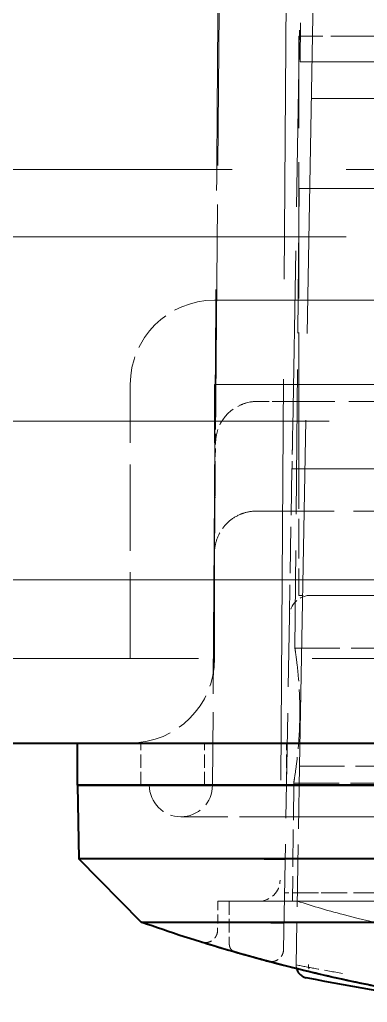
# Model space of a CAD drawing. Header units: millimetres. Extents: x 0 to 5945, y 0 to 4205.
# Drawn here: x 2032.5 to 2040.75, y 2106.81 to 2130.11 of the extents above; entities that cross this region are included whole.
import ezdxf

# ---------------------------------------------------------------- set-up
doc = ezdxf.new("R2010")
doc.units = ezdxf.units.MM
doc.header["$LTSCALE"] = 5
doc.linetypes.add('DASHED', pattern=[0.2067, 0.1654, -0.0413])
doc.layers.add('가려진 것(ISO)', color=2, linetype='DASHED', lineweight=18)
doc.layers.add('가시적인 것(ISO)', color=3, linetype='Continuous', lineweight=40)

msp = doc.modelspace()

# ---------------------------------------------------------------- linework, layer by layer
at = {"layer": '가려진 것(ISO)', "ltscale": 4.451479}
msp.add_line((2037.165, 2122.048), (2037.266, 2133.733), dxfattribs=at)
at = {"layer": '가려진 것(ISO)', "ltscale": 5.064498}
msp.add_line((2038.981, 2120.44), (2039.212, 2133.724), dxfattribs=at)
at = {"layer": '가려진 것(ISO)', "ltscale": 11.495429}
msp.add_line((2038.846, 2133.464), (2038.68, 2109.704), dxfattribs=at)
at = {"layer": '가려진 것(ISO)', "ltscale": 1.660575}
msp.add_line((2039.199, 2133.466), (2039.159, 2129.107), dxfattribs=at)
at = {"layer": '가려진 것(ISO)', "ltscale": 9.925978}
msp.add_line((2039.145, 2112.407), (2039.503, 2132.92), dxfattribs=at)
at = {"layer": '가려진 것(ISO)', "ltscale": 3.91072}
msp.add_line((2039.126, 2119.457), (2039.126, 2129.717), dxfattribs=at)
at = {"layer": '가려진 것(ISO)', "ltscale": 0.897741}
msp.add_line((2040.626, 2129.717), (2039.126, 2129.717), dxfattribs=at)
at = {"layer": '가려진 것(ISO)', "ltscale": 6.285399}
msp.add_line((2040.626, 2129.717), (2057.126, 2129.717), dxfattribs=at)
at = {"layer": '가려진 것(ISO)', "ltscale": 14.769084}
msp.add_line((2039.159, 2129.107), (2058.594, 2129.107), dxfattribs=at)
at = {"layer": '가려진 것(ISO)', "ltscale": 7.204442}
msp.add_line((2039.421, 2128.243), (2058.334, 2128.243), dxfattribs=at)
at = {"layer": '가려진 것(ISO)', "ltscale": 13.103877}
for p, q in [((1606.876, 2126.557), (2080.876, 2126.557)), ((2080.876, 2124.957), (1606.876, 2124.957))]:
    msp.add_line(p, q, dxfattribs=at)
at = {"layer": '가려진 것(ISO)', "ltscale": 4.15231}
msp.add_line((2039.132, 2126.107), (2039.033, 2115.207), dxfattribs=at)
at = {"layer": '가려진 것(ISO)', "ltscale": 14.810575}
msp.add_line((2039.132, 2126.107), (2058.621, 2126.107), dxfattribs=at)
at = {"layer": '가려진 것(ISO)', "ltscale": 11.369134}
for p, q in [((2037.126, 2123.457), (2060.626, 2123.457)), ((2037.126, 2121.457), (2060.626, 2121.457))]:
    msp.add_line(p, q, dxfattribs=at)
at = {"layer": '가려진 것(ISO)', "ltscale": 2.476006}
for p, q in [((2035.126, 2114.957), (2035.126, 2121.457)), ((2037.126, 2114.957), (2037.126, 2121.457))]:
    msp.add_line(p, q, dxfattribs=at)
at = {"layer": '가려진 것(ISO)', "ltscale": 1.61099}
msp.add_line((2038.647, 2121.057), (2042.876, 2121.057), dxfattribs=at)
at = {"layer": '가려진 것(ISO)', "ltscale": 12.481857}
for p, q in [((2029.526, 2120.589), (2068.226, 2120.589)), ((2068.226, 2116.824), (2029.526, 2116.824))]:
    msp.add_line(p, q, dxfattribs=at)
at = {"layer": '가려진 것(ISO)', "ltscale": 0.235121}
msp.add_line((2037.142, 2119.448), (2037.147, 2120.066), dxfattribs=at)
at = {"layer": '가려진 것(ISO)', "ltscale": 1.330117}
msp.add_line((2038.963, 2119.457), (2038.902, 2115.966), dxfattribs=at)
at = {"layer": '가려진 것(ISO)', "ltscale": 7.55245}
msp.add_line((2038.963, 2119.457), (2058.79, 2119.457), dxfattribs=at)
at = {"layer": '가려진 것(ISO)', "ltscale": 1.142718}
msp.add_line((2039.126, 2119.457), (2039.126, 2116.457), dxfattribs=at)
at = {"layer": '가려진 것(ISO)', "ltscale": 2.22279}
msp.add_line((2038.124, 2118.457), (2041.8, 2118.457), dxfattribs=at)
at = {"layer": '가려진 것(ISO)', "ltscale": 2.098799}
msp.add_line((2037.077, 2111.956), (2037.125, 2117.466), dxfattribs=at)
at = {"layer": '가려진 것(ISO)', "ltscale": 0.105009}
msp.add_line((2039.126, 2116.457), (2039.402, 2116.457), dxfattribs=at)
at = {"layer": '가려진 것(ISO)', "ltscale": 1.92711}
msp.add_line((2039.402, 2116.457), (2042.589, 2116.457), dxfattribs=at)
at = {"layer": '가려진 것(ISO)', "ltscale": 3.00989}
msp.add_line((2038.765, 2108.066), (2038.902, 2115.966), dxfattribs=at)
at = {"layer": '가려진 것(ISO)', "ltscale": 1.292715}
msp.add_line((2039.033, 2115.207), (2042.426, 2115.207), dxfattribs=at)
at = {"layer": '가려진 것(ISO)', "ltscale": 13.050004}
msp.add_line((1580.876, 2114.957), (2106.876, 2114.957), dxfattribs=at)
at = {"layer": '가려진 것(ISO)', "ltscale": 0.380839}
for p, q in [((2035.377, 2111.957), (2035.377, 2112.957)), ((2036.888, 2111.957), (2036.888, 2112.957)), ((2038.832, 2111.957), (2038.832, 2112.957))]:
    msp.add_line(p, q, dxfattribs=at)
at = {"layer": '가려진 것(ISO)', "ltscale": 1.79476}
msp.add_line((2039.145, 2112.407), (2039.062, 2107.696), dxfattribs=at)
at = {"layer": '가려진 것(ISO)', "ltscale": 1.285103}
msp.add_line((2039.145, 2112.407), (2041.304, 2112.407), dxfattribs=at)
at = {"layer": '가려진 것(ISO)', "ltscale": 1.066574}
msp.add_line((2039.004, 2112.007), (2038.978, 2109.207), dxfattribs=at)
at = {"layer": '가려진 것(ISO)', "ltscale": 1.303808}
msp.add_line((2039.004, 2112.007), (2042.426, 2112.007), dxfattribs=at)
at = {"layer": '가려진 것(ISO)', "ltscale": 0.000524208}
msp.add_line((2037.077, 2111.956), (2037.077, 2111.955), dxfattribs=at)
at = {"layer": '가려진 것(ISO)', "ltscale": 1.346137}
msp.add_line((2036.327, 2111.207), (2038.576, 2111.207), dxfattribs=at)
at = {"layer": '가려진 것(ISO)', "ltscale": 9.966134}
msp.add_line((2038.576, 2111.207), (2059.176, 2111.207), dxfattribs=at)
at = {"layer": '가려진 것(ISO)'}
msp.add_line((2038.805, 2110.389), (2038.805, 2110.39), dxfattribs=at)
at = {"layer": '가려진 것(ISO)', "ltscale": 0.047844}
msp.add_line((2037.674, 2110.207), (2037.8, 2110.207), dxfattribs=at)
at = {"layer": '가려진 것(ISO)', "ltscale": 0.740787}
msp.add_line((2041.037, 2109.407), (2039.092, 2109.407), dxfattribs=at)
at = {"layer": '가려진 것(ISO)', "ltscale": 0.26195}
msp.add_line((2037.206, 2109.207), (2037.199, 2108.519), dxfattribs=at)
at = {"layer": '가려진 것(ISO)', "ltscale": 11.825356}
msp.add_line((2037.206, 2109.207), (2060.547, 2109.207), dxfattribs=at)
at = {"layer": '가려진 것(ISO)', "ltscale": 0.389077}
msp.add_line((2037.476, 2109.207), (2037.476, 2108.185), dxfattribs=at)
at = {"layer": '가려진 것(ISO)', "ltscale": 0.031007}
msp.add_line((2037.775, 2108.705), (2037.694, 2108.707), dxfattribs=at)
at = {"layer": '가려진 것(ISO)', "ltscale": 1.196656}
for centre, start, end in [((2037.126, 2121.457), 90, 180), ((2035.126, 2114.957), 270, 0)]:
    msp.add_arc(centre, 2, start, end, dxfattribs=at)
at = {"layer": '가려진 것(ISO)', "ltscale": 0.594954}
msp.add_arc((2038.147, 2120.057), 1, 90, 179.5, dxfattribs=at)
at = {"layer": '가려진 것(ISO)', "ltscale": 0.304957}
msp.add_arc((2039.402, 2115.957), 0.5, 90, 179, dxfattribs=at)
at = {"layer": '가려진 것(ISO)', "ltscale": 0.897467}
msp.add_arc((2036.327, 2111.957), 0.75, 180, 0, dxfattribs=at)
at = {"layer": '가려진 것(ISO)', "ltscale": 0.297759}
msp.add_arc((2038.18, 2109.707), 0.5, 270, 359.6, dxfattribs=at)
at = {"layer": '가려진 것(ISO)'}
msp.add_ellipse((2039.806, 2110.407), major_axis=(-1.001, -0.017), ratio=0.034848, start_param=6.281974, end_param=6.28212, dxfattribs=at)
at = {"layer": '가려진 것(ISO)', "ltscale": 0.00661}
msp.add_ellipse((2038.544, 2108.068), major_axis=(0.009, 0.257), ratio=0.857117, start_param=4.665947, end_param=4.734401, dxfattribs=at)
at = {"layer": '가려진 것(ISO)', "ltscale": 0.007863}
msp.add_ellipse((2039.063, 2107.702), major_axis=(-0.0014, -0.0819), ratio=0.001143, start_param=4.613326, end_param=4.869061, dxfattribs=at)
at = {"layer": '가려진 것(ISO)', "ltscale": 2.120057}
msp.add_ellipse((2049.924, 2161), major_axis=(8.78, 53.946), ratio=0.955755, start_param=3.105761, end_param=3.174601, dxfattribs=at)
at = {"layer": '가려진 것(ISO)', "ltscale": 11.374802}
msp.add_open_spline([(2037.241, 2135.467), (2037.159, 2123.752), (2037.076, 2111.956)], degree=2, dxfattribs=at)
at = {"layer": '가려진 것(ISO)', "ltscale": 0.865285}
msp.add_open_spline([(2037.164, 2122.004), (2037.163, 2121.906), (2037.161, 2121.689), (2037.158, 2121.328), (2037.155, 2120.966), (2037.152, 2120.659), (2037.151, 2120.444), (2037.15, 2120.341), (2037.149, 2120.304)], degree=3, knots=[0.0147776, 0.0147776, 0.0147776, 0.0147776, 0.1111111, 0.2222222, 0.3333333, 0.4444444, 0.5555556, 0.6324002, 0.6324002, 0.6324002, 0.6324002], dxfattribs=at)
at = {"layer": '가려진 것(ISO)', "ltscale": 0.018307}
msp.add_open_spline([(2037.164, 2122.004), (2037.164, 2122.018), (2037.164, 2122.033), (2037.165, 2122.048)], degree=3, dxfattribs=at)
at = {"layer": '가려진 것(ISO)', "ltscale": 0.000166693}
msp.add_open_spline([(2037.165, 2122.048), (2037.165, 2122.048), (2037.165, 2122.048), (2037.165, 2122.048)], degree=3, dxfattribs=at)
at = {"layer": '가려진 것(ISO)', "ltscale": 0.000737595}
msp.add_open_spline([(2037.165, 2122.048), (2037.165, 2122.048), (2037.165, 2122.048), (2037.165, 2122.048)], degree=3, dxfattribs=at)
at = {"layer": '가려진 것(ISO)', "ltscale": 0.358276}
msp.add_open_spline([(2037.153, 2120.696), (2037.155, 2120.911), (2037.157, 2121.167), (2037.159, 2121.434)], degree=3, dxfattribs=at)
at = {"layer": '가려진 것(ISO)', "ltscale": 0.200172}
msp.add_open_spline([(2038.147, 2121.057), (2038.039, 2121.057), (2037.93, 2121.039), (2037.764, 2120.983), (2037.703, 2120.955), (2037.645, 2120.922)], degree=3, knots=[0, 0, 0, 0, 0.0323614, 0.0323614, 0.05239844, 0.05239844, 0.05239844, 0.05239844], dxfattribs=at)
at = {"layer": '가려진 것(ISO)', "ltscale": 0.2991}
msp.add_open_spline([(2038.147, 2121.057), (2038.147, 2121.057), (2038.156, 2121.057), (2038.172, 2121.057), (2038.188, 2121.057), (2038.211, 2121.057), (2038.237, 2121.057), (2038.264, 2121.057), (2038.294, 2121.057), (2038.325, 2121.057), (2038.356, 2121.057), (2038.387, 2121.057), (2038.42, 2121.057), (2038.453, 2121.057), (2038.486, 2121.057), (2038.524, 2121.057), (2038.562, 2121.057), (2038.603, 2121.057), (2038.647, 2121.057)], degree=3, knots=[0, 0, 0, 0, 0.1666667, 0.1666667, 0.1666667, 0.3333333, 0.3333333, 0.3333333, 0.5, 0.5, 0.5, 0.6666667, 0.6666667, 0.6666667, 0.8333333, 0.8333333, 0.8333333, 1, 1, 1, 1], dxfattribs=at)
at = {"layer": '가려진 것(ISO)', "ltscale": 0.056021}
msp.add_open_spline([(2038.172, 2121.057), (2038.187, 2121.057), (2038.209, 2121.057), (2038.237, 2121.057)], degree=3, dxfattribs=at)
at = {"layer": '가려진 것(ISO)', "ltscale": 0.043563}
msp.add_open_spline([(2038.325, 2121.057), (2038.354, 2121.057), (2038.386, 2121.057), (2038.42, 2121.057)], degree=3, dxfattribs=at)
at = {"layer": '가려진 것(ISO)', "ltscale": 0.047322}
msp.add_open_spline([(2038.524, 2121.057), (2038.564, 2121.057), (2038.606, 2121.057), (2038.647, 2121.057)], degree=3, dxfattribs=at)
at = {"layer": '가려진 것(ISO)', "ltscale": 0.776381}
msp.add_open_spline([(2038.981, 2120.44), (2038.98, 2120.38), (2038.978, 2120.321), (2038.977, 2120.265), (2038.977, 2120.212), (2038.976, 2120.16), (2038.975, 2120.111), (2038.974, 2120.065), (2038.973, 2120.02), (2038.972, 2119.977), (2038.972, 2119.926), (2038.971, 2119.878), (2038.97, 2119.833), (2038.969, 2119.777), (2038.968, 2119.727), (2038.967, 2119.682), (2038.967, 2119.662), (2038.967, 2119.643), (2038.966, 2119.625), (2038.965, 2119.569), (2038.965, 2119.526), (2038.964, 2119.498), (2038.964, 2119.477), (2038.964, 2119.464), (2038.963, 2119.459), (2038.963, 2119.458), (2038.963, 2119.457), (2038.963, 2119.457)], degree=3, knots=[0, 0, 0, 0, 0.103432, 0.103432, 0.103432, 0.2, 0.2, 0.2, 0.291072, 0.291072, 0.291072, 0.4, 0.4, 0.4, 0.537279, 0.537279, 0.537279, 0.6, 0.6, 0.6, 0.8, 0.8, 0.8, 0.955324, 0.955324, 0.955324, 1, 1, 1, 1], dxfattribs=at)
at = {"layer": '가려진 것(ISO)', "ltscale": 0.210545}
msp.add_open_spline([(2037.148, 2120.117), (2037.148, 2120.157), (2037.149, 2120.222), (2037.149, 2120.304)], degree=3, dxfattribs=at)
at = {"layer": '가려진 것(ISO)', "ltscale": 0.177354}
msp.add_open_spline([(2037.148, 2120.117), (2037.148, 2120.103), (2037.147, 2120.075), (2037.147, 2120.066), (2037.147, 2120.066)], degree=3, knots=[0.8182211, 0.8182211, 0.8182211, 0.8182211, 0.8888889, 0.9999987, 0.9999987, 0.9999987, 0.9999987], dxfattribs=at)
at = {"layer": '가려진 것(ISO)', "ltscale": 0.015643}
msp.add_open_spline([(2037.141, 2119.41), (2037.142, 2119.423), (2037.142, 2119.435), (2037.142, 2119.448)], degree=3, dxfattribs=at)
at = {"layer": '가려진 것(ISO)', "ltscale": 0.000117163}
msp.add_open_spline([(2037.142, 2119.448), (2037.142, 2119.448), (2037.142, 2119.448), (2037.142, 2119.448)], degree=3, dxfattribs=at)
at = {"layer": '가려진 것(ISO)', "ltscale": 0.000575641}
msp.add_open_spline([(2037.142, 2119.448), (2037.142, 2119.448), (2037.142, 2119.448), (2037.142, 2119.448)], degree=3, dxfattribs=at)
at = {"layer": '가려진 것(ISO)', "ltscale": 0.182867}
msp.add_open_spline([(2039.98, 2119.457), (2039.82, 2119.457), (2039.659, 2119.457), (2039.504, 2119.457)], degree=3, dxfattribs=at)
at = {"layer": '가려진 것(ISO)', "ltscale": 0.866941}
msp.add_open_spline([(2037.141, 2119.41), (2037.14, 2119.312), (2037.139, 2119.094), (2037.136, 2118.732), (2037.132, 2118.37), (2037.13, 2118.062), (2037.128, 2117.846), (2037.127, 2117.743), (2037.127, 2117.706)], degree=3, knots=[0.0127331, 0.0127331, 0.0127331, 0.0127331, 0.1111111, 0.2222222, 0.3333333, 0.4444444, 0.5555556, 0.6323662, 0.6323662, 0.6323662, 0.6323662], dxfattribs=at)
at = {"layer": '가려진 것(ISO)', "ltscale": 0.358054}
msp.add_open_spline([(2037.13, 2118.1), (2037.132, 2118.314), (2037.135, 2118.57), (2037.137, 2118.837)], degree=3, dxfattribs=at)
at = {"layer": '가려진 것(ISO)', "ltscale": 0.599616}
msp.add_open_spline([(2037.125, 2117.466), (2037.125, 2117.569), (2037.159, 2117.775), (2037.303, 2118.055), (2037.526, 2118.279), (2037.809, 2118.424), (2038.019, 2118.457), (2038.124, 2118.457)], degree=3, knots=[0, 0, 0, 0, 0.2, 0.4, 0.6, 0.8, 1, 1, 1, 1], dxfattribs=at)
at = {"layer": '가려진 것(ISO)', "ltscale": 0.198428}
msp.add_open_spline([(2038.124, 2118.457), (2038.017, 2118.457), (2037.907, 2118.439), (2037.743, 2118.384), (2037.683, 2118.357), (2037.627, 2118.324)], degree=3, knots=[0, 0, 0, 0, 0.0323614, 0.0323614, 0.05194274, 0.05194274, 0.05194274, 0.05194274], dxfattribs=at)
at = {"layer": '가려진 것(ISO)', "ltscale": 0.211151}
msp.add_open_spline([(2037.125, 2117.517), (2037.125, 2117.558), (2037.126, 2117.622), (2037.127, 2117.706)], degree=3, dxfattribs=at)
at = {"layer": '가려진 것(ISO)', "ltscale": 0.177881}
msp.add_open_spline([(2037.125, 2117.517), (2037.125, 2117.503), (2037.125, 2117.475), (2037.125, 2117.466), (2037.125, 2117.466)], degree=3, knots=[0.818231, 0.818231, 0.818231, 0.818231, 0.8888889, 0.9999987, 0.9999987, 0.9999987, 0.9999987], dxfattribs=at)
at = {"layer": '가려진 것(ISO)', "ltscale": 0.958473}
msp.add_open_spline([(2039.033, 2115.207), (2039.035, 2115.191), (2039.039, 2115.167), (2039.062, 2115.004), (2039.078, 2114.881), (2039.109, 2114.597), (2039.125, 2114.418), (2039.146, 2114.025), (2039.151, 2113.81), (2039.149, 2113.609), (2039.149, 2113.608), (2039.149, 2113.607)], degree=3, knots=[-0.7249461, -0.7249461, -0.7249461, -0.7249461, -0.6646249, -0.6646249, -0.6043038, -0.6043038, -0.5440097, -0.5440097, -0.4837155, -0.4837155, -0.4834793, -0.4834793, -0.4834793, -0.4834793], dxfattribs=at)
at = {"layer": '가려진 것(ISO)', "ltscale": 0.959075}
msp.add_open_spline([(2039.149, 2113.607), (2039.147, 2113.406), (2039.138, 2113.192), (2039.11, 2112.798), (2039.091, 2112.619), (2039.055, 2112.334), (2039.037, 2112.211), (2039.011, 2112.047), (2039.006, 2112.023), (2039.004, 2112.007)], degree=3, knots=[0.4826973, 0.4826973, 0.4826973, 0.4826973, 0.5429309, 0.5429309, 0.6034008, 0.6034008, 0.6638598, 0.6638598, 0.7243188, 0.7243188, 0.7243188, 0.7243188], dxfattribs=at)
at = {"layer": '가려진 것(ISO)', "ltscale": 0.897485}
msp.add_open_spline([(2038.576, 2111.957), (2038.419, 2111.957), (2038.105, 2111.959), (2037.68, 2111.962), (2037.343, 2111.962), (2037.126, 2111.973), (2037.077, 2111.951), (2037.077, 2111.95)], degree=3, knots=[0, 0, 0, 0, 0.2, 0.4, 0.6, 0.8, 0.9999946, 0.9999946, 0.9999946, 0.9999946], dxfattribs=at)
at = {"layer": '가려진 것(ISO)', "ltscale": 0.352431}
msp.add_open_spline([(2036.876, 2110.209), (2036.937, 2110.208), (2037.012, 2110.208), (2037.096, 2110.208), (2037.179, 2110.208), (2037.273, 2110.208), (2037.371, 2110.207), (2037.469, 2110.207), (2037.571, 2110.207), (2037.674, 2110.207)], degree=3, knots=[0, 0, 0, 0, 0.333333, 0.333333, 0.333333, 0.666667, 0.666667, 0.666667, 1, 1, 1, 1], dxfattribs=at)
at = {"layer": '가려진 것(ISO)', "ltscale": 0.599132}
msp.add_open_spline([(2038.802, 2110.191), (2038.802, 2110.191), (2038.802, 2110.191), (2038.801, 2110.191), (2038.8, 2110.191), (2038.793, 2110.191), (2038.788, 2110.191), (2038.769, 2110.191), (2038.749, 2110.192), (2038.672, 2110.193), (2038.6, 2110.194), (2038.418, 2110.197), (2038.31, 2110.198), (2038.128, 2110.201), (2038.062, 2110.202), (2037.93, 2110.205), (2037.865, 2110.206), (2037.8, 2110.207)], degree=3, knots=[-0.0008141, -0.0008141, -0.0008141, -0.0008141, 0, 0, 0.0093304, 0.0093304, 0.0189505, 0.0189505, 0.0390363, 0.0390363, 0.0773553, 0.0773553, 0.1156854, 0.1156854, 0.1363336, 0.1363336, 0.1557552, 0.1557552, 0.1557552, 0.1557552], dxfattribs=at)
at = {"layer": '가려진 것(ISO)', "ltscale": 0.128727}
msp.add_open_spline([(2039.092, 2109.407), (2038.987, 2109.407), (2038.885, 2109.407), (2038.788, 2109.407)], degree=3, dxfattribs=at)
at = {"layer": '가려진 것(ISO)', "ltscale": 0.135013}
msp.add_open_spline([(2039.804, 2109.407), (2039.686, 2109.407), (2039.568, 2109.407), (2039.452, 2109.407)], degree=3, dxfattribs=at)
at = {"layer": '가려진 것(ISO)', "ltscale": 2.816913}
msp.add_open_spline([(2039.089, 2109.209), (2039.461, 2109.086), (2039.852, 2108.972), (2041.69, 2108.499), (2043.317, 2108.241), (2045.224, 2108.07), (2045.371, 2108.058), (2045.518, 2108.047)], degree=3, knots=[19.1604882, 19.1604882, 19.1604882, 19.1604882, 19.3182387, 19.3182387, 19.8666937, 19.8666937, 19.91222, 19.91222, 19.91222, 19.91222], dxfattribs=at)
at = {"layer": '가려진 것(ISO)', "ltscale": 0.598315}
msp.add_open_spline([(2037.775, 2108.705), (2037.906, 2108.702), (2038.037, 2108.698), (2038.158, 2108.695), (2038.279, 2108.692), (2038.39, 2108.69), (2038.482, 2108.688), (2038.575, 2108.686), (2038.649, 2108.685), (2038.699, 2108.683), (2038.749, 2108.682), (2038.775, 2108.681), (2038.775, 2108.681)], degree=3, knots=[0, 0, 0, 0, 0.25, 0.25, 0.25, 0.5, 0.5, 0.5, 0.75, 0.75, 0.75, 1, 1, 1, 1], dxfattribs=at)
at = {"layer": '가려진 것(ISO)', "ltscale": 0.308021}
msp.add_open_spline([(2036.813, 2108.235), (2036.813, 2108.235), (2036.812, 2108.235), (2036.812, 2108.235), (2036.811, 2108.235), (2036.811, 2108.235), (2036.811, 2108.235), (2036.811, 2108.235), (2036.811, 2108.235), (2036.812, 2108.235), (2036.812, 2108.235), (2036.813, 2108.235), (2036.813, 2108.235), (2036.814, 2108.234), (2036.814, 2108.234), (2036.815, 2108.234), (2036.816, 2108.234), (2036.817, 2108.234), (2036.818, 2108.233), (2036.82, 2108.233), (2036.822, 2108.232), (2036.831, 2108.23), (2036.838, 2108.228), (2036.876, 2108.222), (2036.907, 2108.221), (2036.968, 2108.229), (2036.998, 2108.237), (2037.053, 2108.263), (2037.079, 2108.281), (2037.124, 2108.322), (2037.144, 2108.346), (2037.171, 2108.394), (2037.181, 2108.417), (2037.195, 2108.466), (2037.198, 2108.493), (2037.199, 2108.519)], degree=3, knots=[0.02024778, 0.02024778, 0.02024778, 0.02024778, 0.02269481, 0.02269481, 0.03434048, 0.03434048, 0.037935, 0.037935, 0.0430753, 0.0430753, 0.04471425, 0.04471425, 0.04528141, 0.04528141, 0.04556515, 0.04556515, 0.04584999, 0.04584999, 0.04613563, 0.04613563, 0.04671213, 0.04671213, 0.04900511, 0.04900511, 0.05817096, 0.05817096, 0.06733331, 0.06733331, 0.07649565, 0.07649565, 0.08565799, 0.08565799, 0.09304522, 0.09304522, 0.10093546, 0.10093546, 0.10093546, 0.10093546], dxfattribs=at)
at = {"layer": '가려진 것(ISO)'}
for points in [[(2037.199, 2108.519), (2037.199, 2108.519), (2037.199, 2108.519), (2037.199, 2108.519)], [(2037.476, 2108.185), (2037.476, 2108.185), (2037.476, 2108.185), (2037.476, 2108.185)]]:
    msp.add_open_spline(points, degree=3, dxfattribs=at)
at = {"layer": '가려진 것(ISO)', "ltscale": 0.067292}
msp.add_open_spline([(2036.813, 2108.235), (2036.812, 2108.235), (2036.812, 2108.235), (2036.811, 2108.235), (2036.811, 2108.235), (2036.811, 2108.235), (2036.811, 2108.235), (2036.811, 2108.235)], degree=3, knots=[1.14724742, 1.14724742, 1.14724742, 1.14724742, 1.15395764, 1.15395764, 1.16353607, 1.16353607, 1.16493779, 1.16493779, 1.16493779, 1.16493779], dxfattribs=at)
at = {"layer": '가려진 것(ISO)', "ltscale": 1.796742}
msp.add_open_spline([(2038.5, 2107.751), (2038.122, 2107.851), (2037.859, 2107.925), (2037.679, 2107.976), (2037.648, 2107.985), (2037.628, 2107.991), (2037.624, 2107.992), (2037.622, 2107.993), (2037.622, 2107.993), (2037.621, 2107.993), (2037.621, 2107.993), (2037.621, 2107.993), (2037.621, 2107.993), (2037.62, 2107.993), (2037.62, 2107.993), (2037.62, 2107.994), (2037.62, 2107.994), (2037.619, 2107.994), (2037.619, 2107.994), (2037.618, 2107.994), (2037.618, 2107.994), (2037.617, 2107.995), (2037.616, 2107.995), (2037.614, 2107.996), (2037.612, 2107.996), (2037.609, 2107.997), (2037.607, 2107.998), (2037.6, 2108), (2037.595, 2108.003), (2037.581, 2108.009), (2037.572, 2108.015), (2037.546, 2108.033), (2037.53, 2108.048), (2037.504, 2108.082), (2037.494, 2108.101), (2037.48, 2108.142), (2037.476, 2108.164), (2037.476, 2108.185)], degree=3, knots=[0.2166692, 0.2166692, 0.2166692, 0.2166692, 0.5093234, 0.5093234, 0.6107651, 0.6107651, 0.6445452, 0.6445452, 0.655804, 0.655804, 0.659557, 0.659557, 0.6608085, 0.6608085, 0.6612261, 0.6612261, 0.6615525, 0.6615525, 0.6617161, 0.6617161, 0.6618799, 0.6618799, 0.6621456, 0.6621456, 0.6625936, 0.6625936, 0.6631904, 0.6631904, 0.6647827, 0.6647827, 0.6679382, 0.6679382, 0.6743111, 0.6743111, 0.6806777, 0.6806777, 0.6872195, 0.6872195, 0.6872195, 0.6872195], dxfattribs=at)
at = {"layer": '가려진 것(ISO)', "ltscale": 0.206251}
msp.add_open_spline([(2038.764, 2108.048), (2038.762, 2108.025), (2038.758, 2108.002), (2038.743, 2107.957), (2038.733, 2107.934), (2038.699, 2107.88), (2038.673, 2107.852), (2038.612, 2107.807), (2038.577, 2107.79), (2038.515, 2107.774), (2038.488, 2107.771), (2038.43, 2107.771), (2038.406, 2107.776), (2038.389, 2107.781), (2038.388, 2107.781), (2038.387, 2107.781)], degree=3, knots=[0.000001, 0.000001, 0.000001, 0.000001, 0.00691654, 0.00691654, 0.014422, 0.014422, 0.02601998, 0.02601998, 0.03788661, 0.03788661, 0.04622898, 0.04622898, 0.05623043, 0.05623043, 0.05672109, 0.05672109, 0.05672109, 0.05672109], dxfattribs=at)
at = {"layer": '가려진 것(ISO)', "ltscale": 0.116596}
msp.add_open_spline([(2037.624, 2107.993), (2037.623, 2107.993), (2037.622, 2107.993), (2037.622, 2107.993), (2037.622, 2107.993), (2037.621, 2107.993), (2037.621, 2107.993), (2037.621, 2107.993), (2037.621, 2107.993), (2037.622, 2107.993), (2037.622, 2107.993), (2037.622, 2107.993), (2037.623, 2107.993), (2037.623, 2107.993), (2037.623, 2107.993), (2037.623, 2107.993), (2037.624, 2107.993), (2037.624, 2107.992), (2037.625, 2107.992), (2037.626, 2107.992), (2037.626, 2107.992), (2037.63, 2107.991), (2037.634, 2107.99), (2037.65, 2107.987), (2037.664, 2107.985), (2037.681, 2107.985), (2037.684, 2107.986), (2037.689, 2107.986), (2037.691, 2107.986), (2037.693, 2107.986), (2037.694, 2107.986), (2037.695, 2107.986), (2037.696, 2107.986), (2037.696, 2107.986), (2037.696, 2107.986), (2037.696, 2107.986)], degree=3, knots=[0, 0, 0, 0, 0.01197908, 0.01197908, 0.01785672, 0.01785672, 0.01888422, 0.01888422, 0.02226523, 0.02226523, 0.02276766, 0.02276766, 0.02301928, 0.02301928, 0.02314521, 0.02314521, 0.02327176, 0.02327176, 0.02339864, 0.02339864, 0.02365403, 0.02365403, 0.02466813, 0.02466813, 0.02870686, 0.02870686, 0.02971141, 0.02971141, 0.03021357, 0.03021357, 0.03046464, 0.03046464, 0.03059017, 0.03059017, 0.03062155, 0.03062155, 0.03062155, 0.03062155], dxfattribs=at)
at = {"layer": '가려진 것(ISO)', "ltscale": 1.504698}
msp.add_open_spline([(2041.615, 2107.059), (2040.577, 2107.248), (2039.656, 2107.457), (2038.92, 2107.643)], degree=3, dxfattribs=at)
at = {"layer": '가려진 것(ISO)', "ltscale": 1.485947}
msp.add_open_spline([(2041.621, 2107.058), (2040.679, 2107.229), (2039.834, 2107.417), (2039.075, 2107.604), (2039.012, 2107.62), (2038.952, 2107.635)], degree=3, knots=[0.0403736, 0.0403736, 0.0403736, 0.0403736, 0.3964709, 0.3964709, 0.428796, 0.428796, 0.428796, 0.428796], dxfattribs=at)
at = {"layer": '가려진 것(ISO)', "ltscale": 0.390009}
msp.add_open_spline([(2039.473, 2107.508), (2039.435, 2107.516), (2039.398, 2107.525), (2039.217, 2107.569), (2039.08, 2107.603), (2038.952, 2107.635)], degree=3, knots=[0.0090549, 0.0090549, 0.0090549, 0.0090549, 0.0295535, 0.0295535, 0.1113822, 0.1113822, 0.1113822, 0.1113822], dxfattribs=at)
at = {"layer": '가려진 것(ISO)', "ltscale": 0.035389}
msp.add_open_spline([(2039.062, 2107.696), (2039.061, 2107.665), (2039.065, 2107.634), (2039.073, 2107.605)], degree=3, dxfattribs=at)
at = {"layer": '가려진 것(ISO)', "ltscale": 0.660381}
msp.add_open_spline([(2039.062, 2107.696), (2039.221, 2107.664), (2039.382, 2107.633), (2039.545, 2107.603), (2039.747, 2107.566), (2039.953, 2107.529), (2040.162, 2107.493)], degree=3, knots=[0.0000031, 0.0000031, 0.0000031, 0.0000031, 0.1486293, 0.1486293, 0.1486293, 0.3333333, 0.3333333, 0.3333333, 0.3333333], dxfattribs=at)
at = {"layer": '가려진 것(ISO)', "ltscale": 0.104076}
msp.add_open_spline([(2039.352, 2107.702), (2039.351, 2107.697), (2039.351, 2107.687), (2039.352, 2107.666), (2039.353, 2107.647), (2039.364, 2107.609), (2039.372, 2107.592), (2039.392, 2107.558), (2039.407, 2107.543), (2039.438, 2107.52), (2039.455, 2107.512), (2039.473, 2107.508)], degree=3, knots=[-0.00160813, -0.00160813, -0.00160813, -0.00160813, 0, 0, 0.00467071, 0.00467071, 0.00877484, 0.00877484, 0.01371675, 0.01371675, 0.01832068, 0.01832068, 0.01832068, 0.01832068], dxfattribs=at)
at = {"layer": '가시적인 것(ISO)'}
for p, q in [((1578.876, 2112.957), (2108.876, 2112.957)), ((2033.876, 2111.957), (2033.876, 2112.957)), ((2033.876, 2111.957), (2063.876, 2111.957)), ((2033.876, 2111.957), (2033.907, 2110.207)), ((2063.876, 2111.957), (2033.876, 2111.957)), ((2035.388, 2108.706), (2033.907, 2110.207))]:
    msp.add_line(p, q, dxfattribs=at)
for points, knots in [([(2048.876, 2110.207), (2047.774, 2110.207), (2046.676, 2110.208), (2044.519, 2110.208), (2043.469, 2110.207), (2041.8, 2110.208), (2041.156, 2110.208), (2039.733, 2110.208), (2038.98, 2110.207), (2037.606, 2110.207), (2036.988, 2110.208), (2035.617, 2110.208), (2034.976, 2110.207), (2034.333, 2110.208), (2034.172, 2110.208), (2033.96, 2110.208), (2033.907, 2110.207), (2033.907, 2110.207)], [-2.353319, -2.353319, -2.353319, -2.353319, -2.022765, -2.022765, -1.690562, -1.690562, -1.468833, -1.468833, -1.176867, -1.176867, -0.885971, -0.885971, -0.438913, -0.438913, -0.218314, -0.218314, -0.000061, -0.000061, -0.000061, -0.000061]), ([(2041.615, 2107.06), (2040.911, 2107.187), (2040.211, 2107.333), (2039.515, 2107.498), (2038.819, 2107.662), (2038.125, 2107.845), (2037.437, 2108.047), (2036.749, 2108.248), (2036.065, 2108.468), (2035.388, 2108.706)], [0.0000419, 0.0000419, 0.0000419, 0.0000419, 0.3333333, 0.3333333, 0.3333333, 0.6666667, 0.6666667, 0.6666667, 1, 1, 1, 1]), ([(2035.388, 2108.706), (2035.425, 2108.706), (2035.57, 2108.705), (2036.06, 2108.705), (2036.403, 2108.706), (2037.133, 2108.706), (2037.463, 2108.705), (2038.328, 2108.705), (2038.894, 2108.706), (2040.139, 2108.706), (2040.819, 2108.705), (2042.084, 2108.705), (2042.65, 2108.705), (2044.119, 2108.706), (2045.041, 2108.705), (2046.932, 2108.705), (2047.905, 2108.705), (2048.876, 2108.705)], [-2.056771, -2.056771, -2.056771, -2.056771, -1.76461, -1.76461, -1.476507, -1.476507, -1.286599, -1.286599, -1.029474, -1.029474, -0.772916, -0.772916, -0.581077, -0.581077, -0.291548, -0.291548, -0.000029, -0.000029, -0.000029, -0.000029]), ([(2041.615, 2107.06), (2041.608, 2107.061), (2041.602, 2107.062), (2041.558, 2107.07), (2041.522, 2107.076), (2041.39, 2107.101), (2041.296, 2107.119), (2040.953, 2107.184), (2040.711, 2107.233), (2040.029, 2107.377), (2039.612, 2107.473), (2038.504, 2107.743), (2037.913, 2107.908), (2037.079, 2108.151), (2036.843, 2108.225), (2036.813, 2108.235)], [0.009807, 0.009807, 0.009807, 0.009807, 0.012426, 0.012426, 0.02618, 0.02618, 0.062861, 0.062861, 0.160744, 0.160744, 0.350115, 0.350115, 0.717463, 0.717463, 1.097943, 1.097943, 1.097943, 1.097943]), ([(2038.5, 2107.751), (2038.313, 2107.8), (2038.14, 2107.847), (2037.901, 2107.914), (2037.824, 2107.935), (2037.726, 2107.963), (2037.703, 2107.97), (2037.204, 2108.113), (2036.913, 2108.204), (2036.825, 2108.231), (2036.82, 2108.233), (2036.815, 2108.234), (2036.814, 2108.235), (2036.813, 2108.235)], [0.5302131, 0.5302131, 0.5302131, 0.5302131, 0.6405261, 0.6405261, 0.6971942, 0.6971942, 0.7160788, 0.7160788, 1.0989696, 1.0989696, 1.1353018, 1.1353018, 1.1472474, 1.1472474, 1.1472474, 1.1472474]), ([(2041.615, 2107.06), (2041.555, 2107.07), (2041.495, 2107.081), (2040.486, 2107.269), (2039.64, 2107.462), (2038.952, 2107.635)], [0.0583895, 0.0583895, 0.0583895, 0.0583895, 0.0811166, 0.0811166, 0.4460761, 0.4460761, 0.4460761, 0.4460761]), ([(2039.073, 2107.605), (2039.074, 2107.602), (2039.074, 2107.6), (2039.086, 2107.56), (2039.105, 2107.525), (2039.151, 2107.468), (2039.178, 2107.444), (2039.237, 2107.409), (2039.268, 2107.397), (2039.301, 2107.39), (2039.302, 2107.39), (2039.303, 2107.39)], [0.00935175, 0.00935175, 0.00935175, 0.00935175, 0.0100474, 0.0100474, 0.02208637, 0.02208637, 0.03316442, 0.03316442, 0.04366284, 0.04366284, 0.04392744, 0.04392744, 0.04392744, 0.04392744])]:
    msp.add_open_spline(points, degree=3, knots=knots, dxfattribs=at)
for points in [[(2037.08, 2108.153), (2036.92, 2108.201), (2036.831, 2108.229), (2036.813, 2108.235)], [(2042.851, 2106.807), (2041.665, 2106.958), (2040.482, 2107.152), (2039.303, 2107.39)]]:
    msp.add_open_spline(points, degree=3, dxfattribs=at)

doc.saveas('drawing.dxf')
